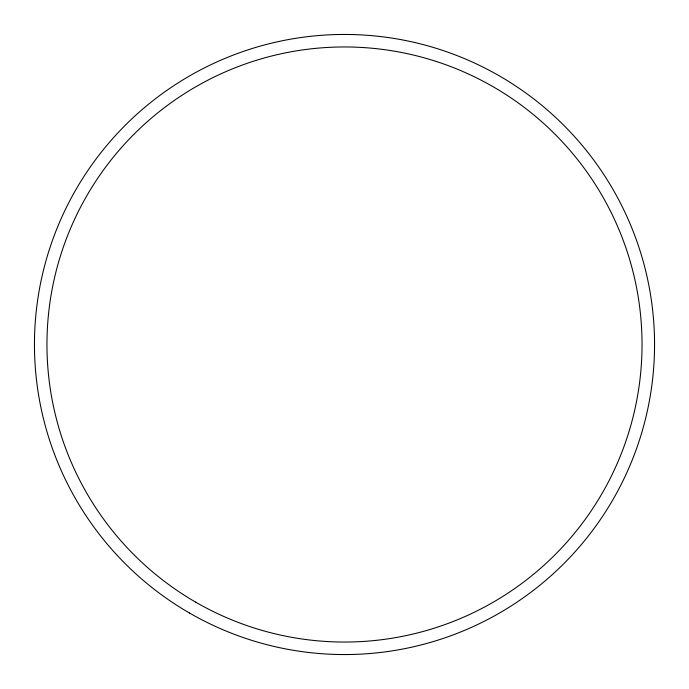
<?xml version="1.0" encoding="UTF-8"?>
<svg xmlns="http://www.w3.org/2000/svg" width="689" height="689" viewBox="0 0 689 689"><rect width="100%" height="100%" fill="white"/><g stroke="black" fill="none" stroke-linecap="round" stroke-linejoin="round"><path stroke-width="1.03" d="M189.475 613.012A310.05 310.05 0 0 0 654.55 344.5A310.05 310.05 0 0 0 189.475 75.988A310.05 310.05 0 0 0 189.475 613.012M195.728 602.177A297.536 297.536 0 0 0 642.036 344.5A297.536 297.536 0 0 0 195.728 86.823A297.536 297.536 0 0 0 195.728 602.177"/></g></svg>
